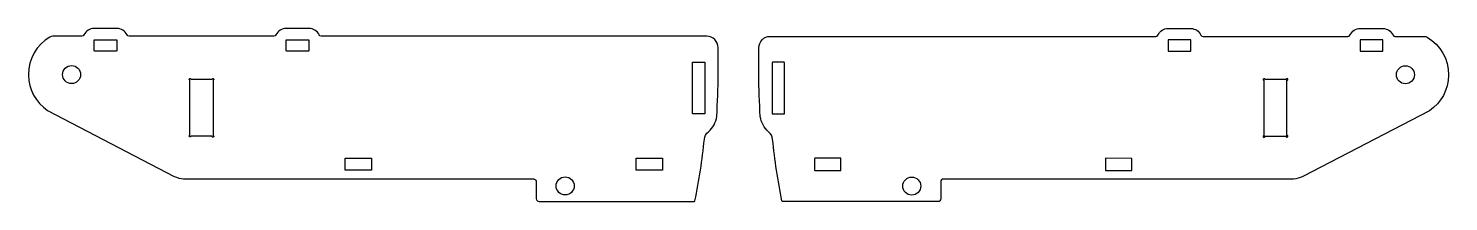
# Model space of a CAD drawing. Header units: millimetres. Extents: x 31 to 282, y 63 to 94.
import ezdxf

# ---------------------------------------------------------------- set-up
doc = ezdxf.new("R2010")
doc.units = ezdxf.units.MM

msp = doc.modelspace()

# ---------------------------------------------------------------- linework, layer by layer
at = {"color": 1}
for points in [[(30.83, 85.37, 0.248049), (34.23, 79.09), (56.65, 67.43, 0.094323), (58.27, 66.98), (120.22, 66.98, -0.414214), (120.72, 66.48), (120.72, 63.48, 0.414214), (121.22, 62.98), (123.22, 62.98), (148.68, 62.98, 0.356751), (148.82, 63.1, 0.024505), (150.48, 74.01, -0.195334), (151.19, 75.34, 0.189209), (152.67, 78.05, 0.016186), (152.91, 85.48), (152.91, 90.23, 0.414214), (150.91, 92.23), (82.65, 92.23, -0.293253), (82.29, 92.47, 0.293253), (80.47, 93.63), (76.47, 93.63, 0.293253), (74.65, 92.47, -0.293253), (74.29, 92.23), (48.65, 92.23, -0.293253), (48.29, 92.47, 0.293253), (46.47, 93.63), (42.47, 93.63, 0.293253), (40.65, 92.47, -0.293253), (40.29, 92.23), (35.14, 92.23, 0.132002), (34.64, 92.1, 0.268935), (30.83, 85.45, -0.002526)], [(282.22, 85.34, -0.248049), (278.82, 79.06), (256.39, 67.4, -0.094323), (254.77, 66.96), (192.83, 66.96, 0.414214), (192.33, 66.46), (192.33, 63.46, -0.414214), (191.83, 62.96), (189.83, 62.96), (164.37, 62.96, -0.356751), (164.22, 63.08, -0.024505), (162.56, 73.98, 0.195334), (161.86, 75.31, -0.189209), (160.38, 78.03, -0.016186), (160.13, 85.46), (160.13, 90.21, -0.414214), (162.13, 92.21), (230.39, 92.21, 0.293253), (230.76, 92.44, -0.293253), (232.58, 93.61), (236.58, 93.61, -0.293253), (238.39, 92.44, 0.293253), (238.76, 92.21), (264.39, 92.21, 0.293253), (264.76, 92.44, -0.293253), (266.58, 93.61), (270.58, 93.61, -0.293253), (272.39, 92.44, 0.293253), (272.76, 92.21), (277.91, 92.21, -0.132002), (278.41, 92.07, -0.268935), (282.22, 85.42, 0.002526)], [(46.47, 91.58), (46.47, 89.68, -0.414214), (46.42, 89.63), (42.52, 89.63, -0.414214), (42.47, 89.68), (42.47, 91.58, -0.414214), (42.52, 91.63), (46.42, 91.63, -0.414214)], [(80.47, 91.58), (80.47, 89.68, -0.414214), (80.42, 89.63), (76.52, 89.63, -0.414214), (76.47, 89.68), (76.47, 91.58, -0.414214), (76.52, 91.63), (80.42, 91.63, -0.414214)], [(232.58, 91.56), (232.58, 89.66, 0.414214), (232.63, 89.61), (236.53, 89.61, 0.414214), (236.58, 89.66), (236.58, 91.56, 0.414214), (236.53, 91.61), (232.63, 91.61, 0.414214)], [(266.58, 91.56), (266.58, 89.66, 0.414214), (266.63, 89.61), (270.53, 89.61, 0.414214), (270.58, 89.66), (270.58, 91.56, 0.414214), (270.53, 91.61), (266.63, 91.61, 0.414214)], [(148.4, 78.56), (148.4, 87.61, -0.414214), (148.45, 87.66), (150.5, 87.66, -0.414214), (150.55, 87.61), (150.55, 78.56, -0.414214), (150.5, 78.51), (148.45, 78.51, -0.414214)], [(164.65, 78.53), (164.65, 87.58, 0.414214), (164.6, 87.63), (162.55, 87.63, 0.414214), (162.5, 87.58), (162.5, 78.53, 0.414214), (162.55, 78.48), (164.6, 78.48, 0.414214)], [(59.58, 74.55, -2.414214), (59.43, 74.7), (59.43, 84.47, -2.414214), (59.58, 84.62), (63.36, 84.62, -2.414214), (63.51, 84.47), (63.51, 74.66, -2.923988), (63.36, 74.55)], [(253.46, 74.52, 2.414214), (253.61, 74.67), (253.61, 84.44, 2.414214), (253.46, 84.59), (249.69, 84.59, 2.414214), (249.54, 84.44), (249.54, 74.63, 2.923988), (249.68, 74.52)], [(138.45, 70.66), (143, 70.66, -0.414214), (143.05, 70.61), (143.05, 68.56, -0.414214), (143, 68.51), (138.45, 68.51, -0.414214), (138.4, 68.56), (138.4, 70.61, -0.414214)], [(174.6, 70.63), (170.05, 70.63, 0.414214), (170, 70.58), (170, 68.53, 0.414214), (170.05, 68.48), (174.6, 68.48, 0.414214), (174.65, 68.53), (174.65, 70.58, 0.414214)]]:
    msp.add_lwpolyline(points, format="xyb", close=True, dxfattribs=at)
for points in [[(86.9, 70.65), (91.55, 70.66), (91.55, 68.51), (86.9, 68.51)], [(226.15, 70.62), (221.5, 70.63), (221.5, 68.48), (226.15, 68.48)]]:
    msp.add_lwpolyline(points, close=True, dxfattribs=at)
for centre in [(38.47, 85.45), (274.58, 85.42), (125.84, 65.73), (187.2, 65.71)]:
    msp.add_circle(centre, 1.6, dxfattribs=at)

doc.saveas('drawing.dxf')
